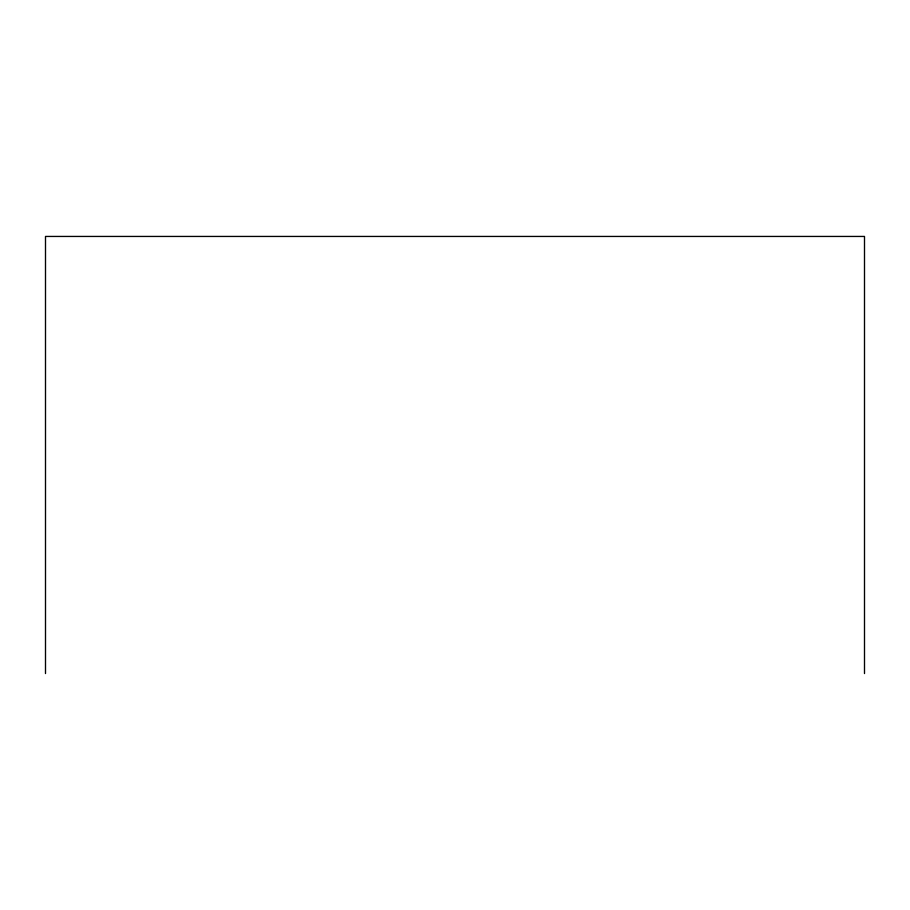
<?xml version="1.0" encoding="UTF-8"?>
<svg xmlns="http://www.w3.org/2000/svg" width="910" height="910" viewBox="0 0 910 910"><rect width="100%" height="100%" fill="white"/><g stroke="black" fill="none" stroke-linecap="round" stroke-linejoin="round"><path stroke-width="1.36" d="M864.5 673.559L864.5 236.441L45.5 236.441L45.5 673.559"/></g></svg>
